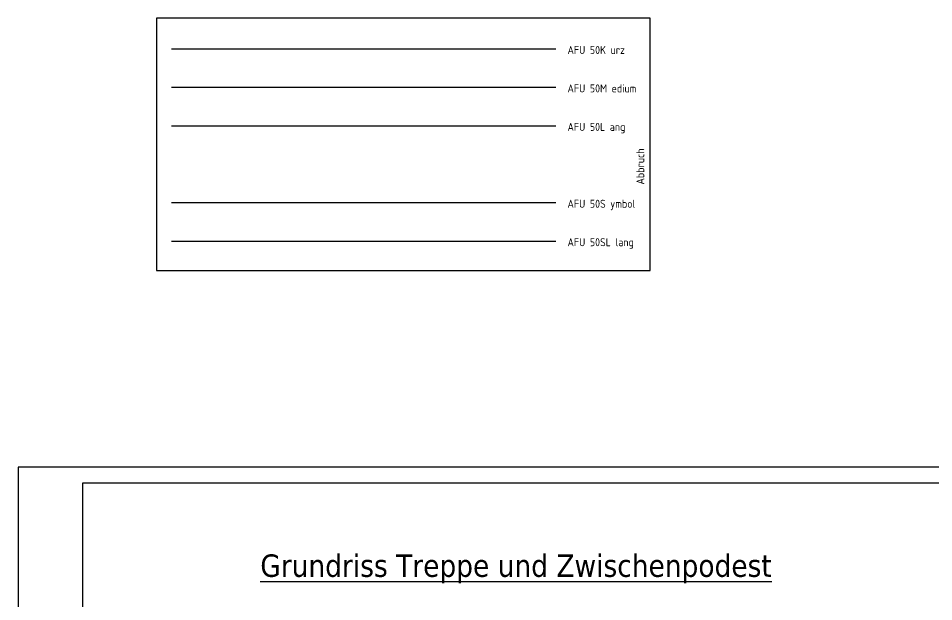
# Model space of a CAD drawing. Extents: x -10.6 to 29.1, y 0 to 18.4.
# Drawn here: x 0 to 7.15, y 13.8 to 18.35 of the extents above; entities that cross this region are included whole.
import ezdxf

# ---------------------------------------------------------------- set-up
doc = ezdxf.new("R2010")
doc.units = 0
doc.header["$LTSCALE"] = 0.25
doc.linetypes.add('AUSGEZOGEN', pattern=[1000.01, 1000, 0.01])
for name, color, linetype in [('AFU', 7, 'Continuous'), ('RAHMEN', 7, 'Continuous'), ('TEXT', 7, 'Continuous')]:
    doc.layers.add(name, color=color, linetype=linetype)
doc.styles.add('helv', font='tahoma.ttf')
doc.styles.add('txt', font='isocp.shx')
doc.linetypes.add('ABBRUCH', pattern='A,0.15,-0.15,["x",Standard,S=0.07,R=0,X=-0.1,Y=-0.0238],-0.005', length=0.305)
doc.linetypes.add('AFU_50K', pattern='A,0.15,["/",Standard,S=0.2,R=0,X=-0.01,Y=-0.1],0.07,["/",Standard,S=0.2,R=0,X=-0.01,Y=-0.1],0.15', length=0.37)
doc.linetypes.add('AFU_50L', pattern='A,0.75,["/",Standard,S=0.2,R=0,X=-0.01,Y=-0.1],0.07,["/",Standard,S=0.2,R=0,X=-0.01,Y=-0.1],0.75', length=1.57)
doc.linetypes.add('AFU_50M', pattern='A,0.45,["/",Standard,S=0.2,R=0,X=-0.01,Y=-0.1],0.07,["/",Standard,S=0.2,R=0,X=-0.01,Y=-0.1],0.45', length=0.97)
doc.linetypes.add('AFU_50S', pattern='A,0,-0.15,["/",Standard,S=0.2,R=0,X=-0.01,Y=-0.1],0,-0.07,["/",Standard,S=0.2,R=0,X=-0.01,Y=-0.1],-0.15', length=0.37)
doc.linetypes.add('AFU_50SL', pattern='A,0,-0.75,["/",Standard,S=0.2,R=0,X=-0.01,Y=-0.1],0,-0.07,["/",Standard,S=0.2,R=0,X=-0.01,Y=-0.1],-0.75', length=1.57)

# ---------------------------------------------------------------- blocks, each defined once
blk = doc.blocks.new('DINA1')
at = {"layer": 'RAHMEN'}
for p, q in [((0, 59.4), (0, 0)), ((84.1, 59.4), (0, 59.4))]:
    blk.add_line(p, q, dxfattribs=at)
at = {"layer": 'RAHMEN', "color": 5}
for p, q in [((2, 58.9), (2, 0.5)), ((83.6, 58.9), (2, 58.9))]:
    blk.add_line(p, q, dxfattribs=at)

msp = doc.modelspace()

# ---------------------------------------------------------------- linework, layer by layer
at = {"layer": 'AFU', "color": 8, "linetype": 'AFU_50K'}
msp.add_line((4.1963, 18.1119), (1.1963, 18.1119), dxfattribs=at)
at = {"layer": 'AFU', "color": 8, "linetype": 'AFU_50M'}
msp.add_line((4.1963, 17.8119), (1.1963, 17.8119), dxfattribs=at)
at = {"layer": 'AFU', "color": 8, "linetype": 'AFU_50L'}
msp.add_line((4.1963, 17.5119), (1.1963, 17.5119), dxfattribs=at)
at = {"layer": 'AFU', "color": 8, "linetype": 'AFU_50S'}
msp.add_line((4.1963, 16.9119), (1.1963, 16.9119), dxfattribs=at)
at = {"layer": 'AFU', "color": 8, "linetype": 'AFU_50SL'}
msp.add_line((4.1963, 16.6119), (1.1963, 16.6119), dxfattribs=at)
at = {"layer": 'AFU', "color": 8, "linetype": 'ABBRUCH'}
msp.add_lwpolyline([(1.0778, 16.3857), (4.9323, 16.3857), (4.9323, 18.3525), (1.0778, 18.3525)], close=True, dxfattribs=at)

# ---------------------------------------------------------------- block references
at = {"layer": 'RAHMEN', "color": 7, "linetype": 'AUSGEZOGEN', "xscale": 0.25, "yscale": 0.25, "zscale": 0.25}
msp.add_blockref('DINA1', (0, 0), dxfattribs=at)

# ---------------------------------------------------------------- texts
at = {"layer": 'AFU', "color": 8, "linetype": 'AFU_50K', "style": 'txt'}
msp.add_text('AFU 50K urz', height=0.0625, dxfattribs=at).set_placement((4.2875, 18.0742))
at = {"layer": 'AFU', "color": 8, "linetype": 'AFU_50M', "style": 'txt'}
msp.add_text('AFU 50M edium', height=0.0625, dxfattribs=at).set_placement((4.2875, 17.7742))
at = {"layer": 'AFU', "color": 8, "linetype": 'AFU_50L', "style": 'txt'}
msp.add_text('AFU 50L ang', height=0.0625, dxfattribs=at).set_placement((4.2875, 17.4742))
at = {"layer": 'AFU', "color": 8, "linetype": 'ABBRUCH', "style": 'txt'}
msp.add_text('Abbruch', height=0.0625, rotation=90, dxfattribs=at).set_placement((4.887, 17.0552))
at = {"layer": 'AFU', "color": 8, "linetype": 'AFU_50S', "style": 'txt'}
msp.add_text('AFU 50S ymbol', height=0.0625, dxfattribs=at).set_placement((4.2875, 16.8742))
at = {"layer": 'AFU', "color": 8, "linetype": 'AFU_50SL', "style": 'txt'}
msp.add_text('AFU 50SL lang', height=0.0625, dxfattribs=at).set_placement((4.2875, 16.5742))
at = {"layer": 'TEXT', "color": 5, "linetype": 'AUSGEZOGEN', "style": 'helv'}
msp.add_text('%%UGrundriss Treppe und Zwischenpodest', height=0.175, dxfattribs=at).set_placement((1.8893, 13.9942))

doc.saveas('drawing.dxf')
